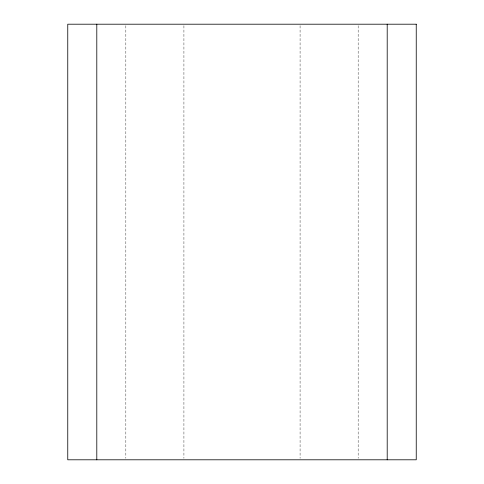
<?xml version="1.0" encoding="UTF-8"?>
<svg xmlns="http://www.w3.org/2000/svg" width="484" height="484" viewBox="0 0 484 484"><rect width="100%" height="100%" fill="white"/><g stroke="black" fill="none" stroke-linecap="round" stroke-linejoin="round"><path stroke-width="0.36" stroke-dasharray="2.42 1.81" d="M358.16 25.712L358.16 458.287M300.08 25.712L300.08 458.287M183.92 25.712L183.92 458.287M125.84 25.712L125.84 458.287"/><path stroke-width="0.73" d="M387.2 24.2L387.2 459.8M96.8 24.2L96.8 459.8M416.24 24.2L67.76 24.2L67.76 459.8L416.24 459.8L416.24 24.2"/></g></svg>
